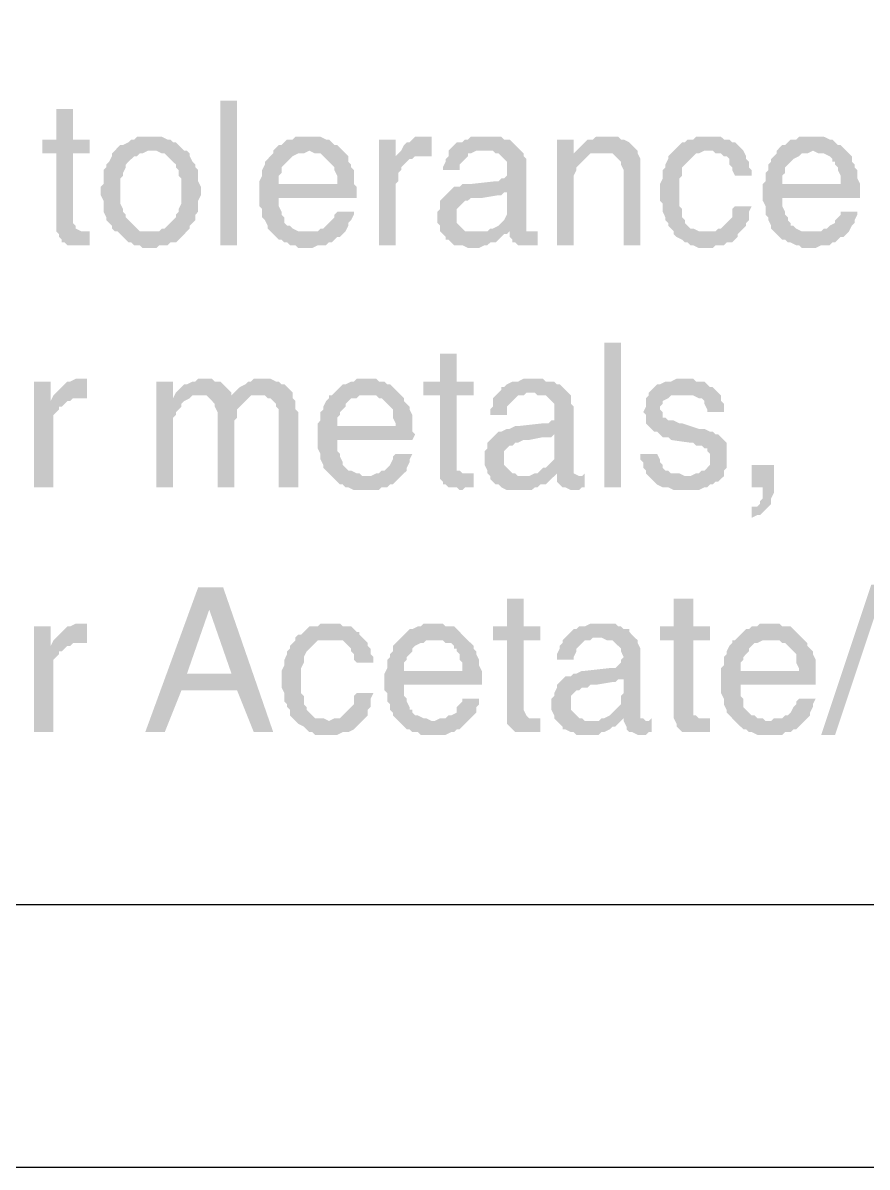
# Model space of a CAD drawing. Header units: inches. Extents: x 3613 to 8393, y -2205 to -794.
# Drawn here: x 4411.09 to 4424.78, y -1865.06 to -1846.5 of the extents above; entities that cross this region are included whole.
import ezdxf

# ---------------------------------------------------------------- set-up
doc = ezdxf.new("R2010")
doc.units = ezdxf.units.IN
doc.header["$MEASUREMENT"] = 0

msp = doc.modelspace()

# ---------------------------------------------------------------- hatches: boundary and pattern name
at = {"transparency": 33554559}
for points in [[(4411.898, -1847.897), (4411.627, -1847.897), (4411.627, -1848.393), (4411.401, -1848.393), (4411.401, -1848.619), (4411.627, -1848.619), (4411.627, -1849.882), (4411.672, -1849.928), (4411.672, -1849.973), (4411.717, -1850.018), (4411.717, -1850.063), (4411.762, -1850.063), (4411.807, -1850.108), (4412.168, -1850.108), (4412.168, -1849.882), (4412.033, -1849.882), (4411.943, -1849.837), (4411.943, -1849.792), (4411.898, -1849.747), (4411.898, -1848.619), (4412.168, -1848.619), (4412.168, -1848.393), (4411.898, -1848.393)], [(4414.29, -1850.108), (4414.29, -1847.761), (4414.56, -1847.761), (4414.56, -1850.108)], [(4413.161, -1848.348), (4412.936, -1848.348), (4412.891, -1848.393), (4412.845, -1848.393), (4412.8, -1848.438), (4412.71, -1848.483), (4412.665, -1848.483), (4412.62, -1848.528), (4412.575, -1848.574), (4412.575, -1848.574), (4412.53, -1848.619), (4412.53, -1848.664), (4412.484, -1848.754), (4412.439, -1848.799), (4412.439, -1848.844), (4412.394, -1848.889), (4412.394, -1849.115), (4412.349, -1849.16), (4412.349, -1849.251), (4412.349, -1849.296), (4412.394, -1849.386), (4412.394, -1849.566), (4412.439, -1849.657), (4412.439, -1849.702), (4412.484, -1849.747), (4412.53, -1849.792), (4412.53, -1849.837), (4412.575, -1849.882), (4413.161, -1849.882), (4412.981, -1849.882), (4412.936, -1849.837), (4412.891, -1849.792), (4412.845, -1849.747), (4412.8, -1849.702), (4412.755, -1849.657), (4412.755, -1849.612), (4412.71, -1849.566), (4412.71, -1849.521), (4412.665, -1849.431), (4412.665, -1849.025), (4412.71, -1848.98), (4412.71, -1848.935), (4412.755, -1848.844), (4412.755, -1848.799), (4412.8, -1848.754), (4412.845, -1848.709), (4412.891, -1848.664), (4412.936, -1848.664), (4412.981, -1848.619), (4413.026, -1848.619), (4413.116, -1848.574), (4413.703, -1848.574), (4413.658, -1848.528), (4413.613, -1848.483), (4413.568, -1848.438), (4413.522, -1848.438), (4413.477, -1848.393), (4413.432, -1848.393), (4413.342, -1848.348), (4413.252, -1848.348)], [(4415.734, -1848.348), (4415.508, -1848.348), (4415.463, -1848.393), (4415.373, -1848.393), (4415.328, -1848.438), (4415.283, -1848.483), (4415.237, -1848.483), (4415.192, -1848.528), (4415.147, -1848.574), (4415.734, -1848.574), (4415.824, -1848.619), (4415.914, -1848.619), (4415.96, -1848.664), (4416.005, -1848.709), (4416.05, -1848.754), (4416.05, -1848.754), (4416.095, -1848.799), (4416.14, -1848.844), (4416.14, -1848.889), (4416.185, -1848.98), (4416.185, -1849.115), (4414.922, -1849.115), (4414.922, -1849.476), (4414.967, -1849.521), (4414.967, -1849.657), (4415.012, -1849.702), (4415.057, -1849.792), (4415.057, -1849.837), (4415.102, -1849.882), (4415.147, -1849.928), (4415.147, -1849.928), (4415.192, -1849.973), (4415.237, -1850.018), (4415.283, -1850.018), (4415.328, -1850.063), (4415.373, -1850.063), (4415.418, -1850.108), (4415.508, -1850.108), (4415.553, -1850.153), (4415.779, -1850.153), (4415.869, -1850.108), (4416.005, -1850.108), (4416.05, -1850.063), (4416.095, -1850.063), (4416.14, -1850.018), (4416.185, -1849.973), (4416.23, -1849.973), (4416.276, -1849.928), (4415.734, -1849.882), (4415.553, -1849.882), (4415.463, -1849.837), (4415.418, -1849.792), (4415.373, -1849.792), (4415.328, -1849.747), (4415.328, -1849.657), (4415.283, -1849.612), (4415.283, -1849.566), (4415.237, -1849.476), (4415.237, -1849.341), (4416.501, -1849.341), (4416.501, -1849.16), (4416.456, -1849.115), (4416.456, -1848.889), (4416.411, -1848.844), (4416.411, -1848.799), (4416.366, -1848.754), (4416.366, -1848.664), (4416.321, -1848.619), (4416.276, -1848.574), (4416.23, -1848.528), (4416.185, -1848.483), (4416.14, -1848.483), (4416.095, -1848.438), (4416.05, -1848.393), (4416.005, -1848.393), (4415.914, -1848.348), (4415.824, -1848.348)], [(4417.133, -1848.393), (4416.862, -1848.393), (4416.862, -1850.108), (4417.133, -1850.108), (4417.133, -1849.115), (4417.178, -1849.07), (4417.178, -1848.935), (4417.223, -1848.889), (4417.223, -1848.844), (4417.268, -1848.799), (4417.314, -1848.754), (4417.359, -1848.709), (4417.404, -1848.709), (4417.133, -1848.664)], [(4417.629, -1848.348), (4417.449, -1848.348), (4417.404, -1848.393), (4417.359, -1848.438), (4417.314, -1848.438), (4417.268, -1848.483), (4417.223, -1848.574), (4417.223, -1848.574), (4417.178, -1848.619), (4417.629, -1848.664), (4417.72, -1848.664), (4417.72, -1848.348), (4417.675, -1848.348)], [(4418.622, -1848.348), (4418.352, -1848.348), (4418.306, -1848.393), (4418.261, -1848.393), (4418.216, -1848.438), (4418.126, -1848.438), (4418.081, -1848.483), (4418.081, -1848.483), (4418.036, -1848.528), (4417.991, -1848.574), (4417.991, -1848.664), (4417.945, -1848.709), (4417.945, -1848.754), (4417.9, -1848.844), (4417.9, -1848.889), (4418.171, -1848.889), (4418.171, -1848.799), (4418.216, -1848.754), (4418.261, -1848.709), (4418.306, -1848.664), (4418.306, -1848.619), (4418.352, -1848.619), (4418.442, -1848.574), (4419.164, -1848.574), (4419.119, -1848.528), (4419.074, -1848.483), (4419.029, -1848.438), (4418.983, -1848.393), (4418.893, -1848.393), (4418.848, -1848.348), (4418.668, -1848.348)], [(4420.021, -1848.393), (4419.751, -1848.393), (4419.751, -1850.108), (4420.021, -1850.108), (4420.021, -1849.16), (4420.021, -1848.98), (4420.067, -1848.889), (4420.067, -1848.844), (4420.112, -1848.799), (4420.157, -1848.754), (4420.157, -1848.754), (4420.202, -1848.709), (4420.247, -1848.664), (4420.021, -1848.619)], [(4420.518, -1848.348), (4420.383, -1848.348), (4420.337, -1848.393), (4420.247, -1848.393), (4420.202, -1848.438), (4420.157, -1848.483), (4420.112, -1848.528), (4420.067, -1848.574), (4420.021, -1848.619), (4420.247, -1848.664), (4420.292, -1848.619), (4420.473, -1848.619), (4421.06, -1848.574), (4421.014, -1848.528), (4420.969, -1848.483), (4420.969, -1848.483), (4420.924, -1848.438), (4420.834, -1848.393), (4420.789, -1848.393), (4420.744, -1848.348), (4420.608, -1848.348)], [(4422.188, -1848.348), (4422.007, -1848.348), (4421.962, -1848.393), (4421.872, -1848.393), (4421.827, -1848.438), (4421.782, -1848.438), (4421.736, -1848.483), (4421.691, -1848.528), (4421.646, -1848.574), (4422.278, -1848.574), (4422.323, -1848.619), (4422.413, -1848.619), (4422.459, -1848.664), (4422.504, -1848.664), (4422.549, -1848.709), (4422.549, -1848.799), (4422.594, -1848.844), (4422.594, -1848.889), (4422.639, -1848.98), (4422.91, -1848.98), (4422.91, -1848.889), (4422.865, -1848.844), (4422.865, -1848.754), (4422.82, -1848.709), (4422.82, -1848.664), (4422.775, -1848.574), (4422.729, -1848.528), (4422.684, -1848.483), (4422.684, -1848.483), (4422.639, -1848.438), (4422.594, -1848.438), (4422.549, -1848.393), (4422.459, -1848.393), (4422.413, -1848.348), (4422.278, -1848.348)], [(4423.903, -1848.348), (4423.677, -1848.348), (4423.632, -1848.393), (4423.542, -1848.393), (4423.497, -1848.438), (4423.452, -1848.483), (4423.406, -1848.483), (4423.361, -1848.528), (4423.316, -1848.574), (4423.903, -1848.574), (4423.993, -1848.619), (4424.083, -1848.619), (4424.174, -1848.664), (4424.219, -1848.709), (4424.219, -1848.754), (4424.264, -1848.754), (4424.264, -1848.799), (4424.309, -1848.844), (4424.309, -1848.889), (4424.354, -1848.98), (4424.354, -1849.115), (4423.09, -1849.115), (4423.09, -1849.386), (4423.136, -1849.476), (4423.136, -1849.612), (4423.181, -1849.657), (4423.181, -1849.702), (4423.226, -1849.792), (4423.226, -1849.837), (4423.271, -1849.882), (4423.316, -1849.928), (4423.316, -1849.928), (4423.361, -1849.973), (4423.406, -1850.018), (4423.452, -1850.018), (4423.497, -1850.063), (4423.542, -1850.063), (4423.632, -1850.108), (4423.677, -1850.108), (4423.722, -1850.153), (4423.948, -1850.153), (4424.038, -1850.108), (4424.174, -1850.108), (4424.219, -1850.063), (4424.264, -1850.063), (4424.309, -1850.018), (4424.354, -1849.973), (4424.399, -1849.973), (4424.444, -1849.928), (4423.903, -1849.882), (4423.722, -1849.882), (4423.632, -1849.837), (4423.587, -1849.792), (4423.542, -1849.792), (4423.542, -1849.747), (4423.497, -1849.702), (4423.497, -1849.657), (4423.452, -1849.612), (4423.452, -1849.566), (4423.406, -1849.476), (4423.406, -1849.341), (4424.67, -1849.341), (4424.67, -1849.115), (4424.625, -1849.025), (4424.625, -1848.889), (4424.58, -1848.844), (4424.58, -1848.799), (4424.535, -1848.754), (4424.535, -1848.664), (4424.49, -1848.619), (4424.444, -1848.574), (4424.399, -1848.528), (4424.354, -1848.483), (4424.309, -1848.483), (4424.264, -1848.438), (4424.219, -1848.393), (4424.174, -1848.393), (4424.083, -1848.348), (4423.993, -1848.348)], [(4413.703, -1848.574), (4413.161, -1848.574), (4413.252, -1848.574), (4413.342, -1848.619), (4413.387, -1848.619), (4413.432, -1848.664), (4413.477, -1848.709), (4413.522, -1848.754), (4413.568, -1848.799), (4413.568, -1848.844), (4413.613, -1848.889), (4413.613, -1848.98), (4413.658, -1849.025), (4413.658, -1849.431), (4413.613, -1849.521), (4413.613, -1849.566), (4413.568, -1849.612), (4413.568, -1849.657), (4413.522, -1849.702), (4413.477, -1849.747), (4413.432, -1849.792), (4413.387, -1849.837), (4413.342, -1849.837), (4413.297, -1849.882), (4412.62, -1849.882), (4412.665, -1849.928), (4412.71, -1849.973), (4412.755, -1850.018), (4412.8, -1850.063), (4412.845, -1850.063), (4412.891, -1850.108), (4412.981, -1850.108), (4413.026, -1850.153), (4413.252, -1850.153), (4413.297, -1850.108), (4413.432, -1850.108), (4413.477, -1850.063), (4413.568, -1850.063), (4413.613, -1850.018), (4413.658, -1849.973), (4413.703, -1849.928), (4413.748, -1849.882), (4413.748, -1849.882), (4413.793, -1849.837), (4413.793, -1849.792), (4413.838, -1849.747), (4413.884, -1849.702), (4413.884, -1849.612), (4413.929, -1849.566), (4413.929, -1849.386), (4413.974, -1849.296), (4413.974, -1849.251), (4413.974, -1849.16), (4413.929, -1849.07), (4413.929, -1848.889), (4413.884, -1848.844), (4413.884, -1848.799), (4413.838, -1848.754), (4413.793, -1848.664), (4413.793, -1848.619), (4413.748, -1848.574)], [(4415.147, -1848.574), (4415.147, -1848.619), (4415.102, -1848.664), (4415.057, -1848.709), (4415.012, -1848.754), (4415.012, -1848.799), (4414.967, -1848.889), (4414.967, -1848.98), (4414.922, -1849.07), (4414.922, -1849.115), (4415.237, -1849.115), (4415.237, -1848.98), (4415.283, -1848.935), (4415.283, -1848.844), (4415.328, -1848.799), (4415.373, -1848.754), (4415.373, -1848.754), (4415.418, -1848.709), (4415.463, -1848.664), (4415.553, -1848.619), (4415.644, -1848.619), (4415.734, -1848.574)], [(4417.178, -1848.619), (4417.133, -1848.664), (4417.404, -1848.709), (4417.449, -1848.664), (4417.629, -1848.664)], [(4419.164, -1848.574), (4418.577, -1848.574), (4418.713, -1848.574), (4418.758, -1848.619), (4418.803, -1848.619), (4418.848, -1848.664), (4418.893, -1848.709), (4418.938, -1848.754), (4418.938, -1848.98), (4418.893, -1849.025), (4418.848, -1849.025), (4418.803, -1849.07), (4418.758, -1849.07), (4418.352, -1849.115), (4418.216, -1849.115), (4418.171, -1849.16), (4418.081, -1849.16), (4418.036, -1849.205), (4418.938, -1849.251), (4418.938, -1849.521), (4418.938, -1849.612), (4418.893, -1849.702), (4418.848, -1849.747), (4418.803, -1849.792), (4418.803, -1849.792), (4418.713, -1849.837), (4418.668, -1849.837), (4418.622, -1849.882), (4418.442, -1849.882), (4417.9, -1849.928), (4417.945, -1849.973), (4417.945, -1850.018), (4417.991, -1850.018), (4418.036, -1850.063), (4418.081, -1850.108), (4418.216, -1850.108), (4418.306, -1850.153), (4418.487, -1850.153), (4418.577, -1850.108), (4418.622, -1850.108), (4418.668, -1850.063), (4418.758, -1850.063), (4418.803, -1850.018), (4418.848, -1849.973), (4418.893, -1849.928), (4418.938, -1849.928), (4418.983, -1849.882), (4419.254, -1849.882), (4419.254, -1848.709), (4419.209, -1848.664), (4419.209, -1848.619)], [(4421.06, -1848.574), (4420.473, -1848.619), (4420.653, -1848.619), (4420.698, -1848.664), (4420.744, -1848.709), (4420.744, -1848.709), (4420.789, -1848.754), (4420.789, -1848.799), (4420.834, -1848.889), (4420.834, -1850.108), (4421.105, -1850.108), (4421.105, -1848.709), (4421.06, -1848.619)], [(4421.646, -1848.574), (4421.601, -1848.619), (4421.556, -1848.664), (4421.556, -1848.709), (4421.511, -1848.799), (4421.511, -1848.844), (4421.466, -1848.889), (4421.466, -1849.025), (4421.421, -1849.115), (4421.421, -1849.386), (4421.466, -1849.431), (4421.466, -1849.566), (4421.511, -1849.657), (4421.511, -1849.702), (4421.556, -1849.747), (4421.556, -1849.792), (4421.601, -1849.837), (4421.646, -1849.882), (4422.188, -1849.882), (4422.052, -1849.882), (4421.962, -1849.837), (4421.917, -1849.837), (4421.872, -1849.792), (4421.827, -1849.747), (4421.827, -1849.702), (4421.782, -1849.657), (4421.782, -1849.521), (4421.736, -1849.476), (4421.736, -1849.025), (4421.782, -1848.98), (4421.782, -1848.844), (4421.827, -1848.799), (4421.872, -1848.754), (4421.872, -1848.754), (4421.917, -1848.709), (4421.962, -1848.664), (4422.007, -1848.619), (4422.052, -1848.619), (4422.143, -1848.574), (4422.188, -1848.574)], [(4423.316, -1848.574), (4423.316, -1848.619), (4423.271, -1848.664), (4423.226, -1848.709), (4423.226, -1848.754), (4423.181, -1848.799), (4423.181, -1848.889), (4423.136, -1848.935), (4423.136, -1849.07), (4423.09, -1849.115), (4423.406, -1849.115), (4423.406, -1848.98), (4423.452, -1848.935), (4423.452, -1848.844), (4423.497, -1848.799), (4423.542, -1848.754), (4423.542, -1848.754), (4423.587, -1848.709), (4423.677, -1848.664), (4423.722, -1848.619), (4423.813, -1848.619), (4423.903, -1848.574)], [(4418.036, -1849.205), (4417.991, -1849.251), (4417.945, -1849.296), (4417.945, -1849.296), (4417.9, -1849.341), (4417.855, -1849.386), (4417.855, -1849.521), (4417.81, -1849.566), (4417.81, -1849.657), (4417.81, -1849.747), (4417.855, -1849.792), (4417.855, -1849.882), (4417.9, -1849.928), (4418.442, -1849.882), (4418.261, -1849.882), (4418.216, -1849.837), (4418.171, -1849.792), (4418.126, -1849.747), (4418.126, -1849.521), (4418.171, -1849.476), (4418.216, -1849.431), (4418.261, -1849.386), (4418.306, -1849.386), (4418.352, -1849.341), (4418.532, -1849.341), (4418.803, -1849.296), (4418.848, -1849.296), (4418.893, -1849.251), (4418.938, -1849.251)], [(4416.456, -1849.566), (4416.185, -1849.566), (4416.14, -1849.612), (4416.14, -1849.657), (4416.095, -1849.702), (4416.05, -1849.747), (4416.005, -1849.792), (4415.96, -1849.837), (4415.914, -1849.837), (4415.869, -1849.882), (4415.734, -1849.882), (4416.276, -1849.928), (4416.321, -1849.882), (4416.366, -1849.792), (4416.366, -1849.747), (4416.411, -1849.702), (4416.456, -1849.612)], [(4422.91, -1849.476), (4422.639, -1849.476), (4422.594, -1849.521), (4422.594, -1849.657), (4422.549, -1849.702), (4422.504, -1849.747), (4422.459, -1849.792), (4422.413, -1849.837), (4422.368, -1849.837), (4422.323, -1849.882), (4421.646, -1849.882), (4421.646, -1849.928), (4421.691, -1849.973), (4421.782, -1850.018), (4421.827, -1850.063), (4421.872, -1850.063), (4421.917, -1850.108), (4421.962, -1850.108), (4422.052, -1850.153), (4422.278, -1850.153), (4422.323, -1850.108), (4422.459, -1850.108), (4422.504, -1850.063), (4422.594, -1850.063), (4422.639, -1850.018), (4422.684, -1849.973), (4422.684, -1849.928), (4422.729, -1849.882), (4422.775, -1849.837), (4422.82, -1849.792), (4422.82, -1849.747), (4422.865, -1849.702), (4422.865, -1849.566)], [(4424.625, -1849.566), (4424.354, -1849.566), (4424.354, -1849.612), (4424.309, -1849.657), (4424.264, -1849.702), (4424.264, -1849.747), (4424.174, -1849.792), (4424.129, -1849.837), (4424.083, -1849.837), (4424.038, -1849.882), (4423.903, -1849.882), (4424.444, -1849.928), (4424.49, -1849.882), (4424.535, -1849.792), (4424.58, -1849.747), (4424.58, -1849.702), (4424.625, -1849.612)], [(4419.435, -1849.882), (4419.344, -1849.882), (4418.983, -1849.928), (4418.983, -1849.973), (4419.029, -1850.018), (4419.029, -1850.063), (4419.074, -1850.063), (4419.119, -1850.108), (4419.435, -1850.108)], [(4419.254, -1849.882), (4418.983, -1849.882), (4418.983, -1849.928), (4419.344, -1849.882), (4419.344, -1849.882)], [(4420.518, -1854.035), (4420.518, -1851.688), (4420.789, -1851.688), (4420.789, -1854.035)], [(4418.126, -1851.868), (4417.855, -1851.868), (4417.855, -1852.32), (4417.584, -1852.32), (4417.584, -1852.545), (4417.855, -1852.545), (4417.855, -1853.899), (4417.9, -1853.944), (4417.9, -1853.989), (4417.945, -1853.989), (4417.991, -1854.035), (4418.126, -1854.035), (4418.171, -1854.08), (4418.216, -1854.08), (4418.261, -1854.035), (4418.397, -1854.035), (4418.397, -1853.809), (4418.216, -1853.809), (4418.171, -1853.764), (4418.126, -1853.764), (4418.126, -1852.545), (4418.397, -1852.545), (4418.397, -1852.32), (4418.126, -1852.32)], [(4411.537, -1852.32), (4411.266, -1852.32), (4411.266, -1854.035), (4411.582, -1854.035), (4411.582, -1852.861), (4411.627, -1852.816), (4411.672, -1852.771), (4411.672, -1852.726), (4411.717, -1852.726), (4411.762, -1852.681), (4411.807, -1852.635), (4411.537, -1852.635)], [(4412.033, -1852.274), (4411.943, -1852.274), (4411.853, -1852.32), (4411.807, -1852.32), (4411.762, -1852.365), (4411.717, -1852.41), (4411.672, -1852.455), (4411.627, -1852.5), (4411.627, -1852.5), (4411.582, -1852.545), (4412.033, -1852.59), (4412.123, -1852.59), (4412.123, -1852.274), (4412.078, -1852.274)], [(4413.522, -1852.32), (4413.252, -1852.32), (4413.252, -1854.035), (4413.522, -1854.035), (4413.522, -1852.906), (4413.568, -1852.861), (4413.568, -1852.816), (4413.613, -1852.771), (4413.658, -1852.726), (4413.658, -1852.681), (4413.703, -1852.635), (4413.793, -1852.59), (4413.522, -1852.59)], [(4414.019, -1852.274), (4413.929, -1852.274), (4413.884, -1852.32), (4413.838, -1852.32), (4413.748, -1852.365), (4413.703, -1852.365), (4413.658, -1852.41), (4413.613, -1852.455), (4413.568, -1852.5), (4413.522, -1852.59), (4413.793, -1852.59), (4413.838, -1852.545), (4413.974, -1852.545), (4414.47, -1852.5), (4414.425, -1852.455), (4414.38, -1852.41), (4414.38, -1852.41), (4414.335, -1852.365), (4414.29, -1852.32), (4414.199, -1852.32), (4414.154, -1852.274), (4414.109, -1852.274)], [(4414.967, -1852.274), (4414.831, -1852.274), (4414.786, -1852.32), (4414.741, -1852.32), (4414.696, -1852.365), (4414.606, -1852.41), (4414.56, -1852.455), (4414.515, -1852.5), (4414.47, -1852.545), (4414.064, -1852.545), (4414.109, -1852.59), (4414.154, -1852.635), (4414.154, -1852.635), (4414.199, -1852.681), (4414.199, -1852.726), (4414.245, -1852.816), (4414.245, -1854.035), (4414.515, -1854.035), (4414.515, -1852.951), (4414.56, -1852.906), (4414.56, -1852.771), (4414.606, -1852.726), (4414.651, -1852.681), (4414.651, -1852.681), (4414.696, -1852.635), (4414.741, -1852.59), (4414.786, -1852.545), (4414.922, -1852.545), (4415.463, -1852.5), (4415.418, -1852.455), (4415.373, -1852.41), (4415.373, -1852.41), (4415.328, -1852.365), (4415.283, -1852.365), (4415.237, -1852.32), (4415.192, -1852.32), (4415.102, -1852.274), (4415.057, -1852.274)], [(4416.682, -1852.274), (4416.501, -1852.274), (4416.456, -1852.32), (4416.411, -1852.32), (4416.321, -1852.365), (4416.276, -1852.365), (4416.23, -1852.41), (4416.185, -1852.455), (4416.14, -1852.5), (4416.095, -1852.545), (4416.817, -1852.545), (4416.862, -1852.59), (4416.907, -1852.59), (4416.952, -1852.635), (4416.998, -1852.681), (4416.998, -1852.681), (4417.043, -1852.726), (4417.088, -1852.771), (4417.088, -1852.906), (4417.133, -1852.997), (4417.133, -1853.042), (4416.185, -1853.042), (4415.869, -1853.087), (4415.869, -1853.403), (4415.914, -1853.493), (4415.914, -1853.583), (4415.96, -1853.673), (4415.96, -1853.719), (4416.005, -1853.764), (4416.05, -1853.809), (4416.095, -1853.854), (4416.095, -1853.854), (4416.14, -1853.899), (4416.185, -1853.944), (4416.23, -1853.989), (4416.276, -1853.989), (4416.321, -1854.035), (4416.366, -1854.035), (4416.456, -1854.08), (4416.862, -1854.08), (4416.907, -1854.035), (4416.998, -1854.035), (4417.043, -1853.989), (4417.088, -1853.989), (4417.133, -1853.944), (4417.178, -1853.899), (4417.223, -1853.854), (4416.591, -1853.854), (4416.546, -1853.809), (4416.501, -1853.809), (4416.411, -1853.764), (4416.366, -1853.764), (4416.321, -1853.719), (4416.276, -1853.673), (4416.276, -1853.628), (4416.23, -1853.538), (4416.23, -1853.493), (4416.185, -1853.448), (4416.185, -1853.267), (4417.404, -1853.267), (4417.449, -1853.177), (4417.404, -1853.132), (4417.404, -1852.861), (4417.359, -1852.771), (4417.359, -1852.726), (4417.314, -1852.681), (4417.268, -1852.635), (4417.268, -1852.59), (4417.223, -1852.545), (4417.178, -1852.5), (4417.133, -1852.455), (4417.088, -1852.41), (4417.043, -1852.365), (4416.998, -1852.365), (4416.952, -1852.32), (4416.862, -1852.32), (4416.817, -1852.274), (4416.727, -1852.274)], [(4419.39, -1852.274), (4419.209, -1852.274), (4419.119, -1852.32), (4419.029, -1852.32), (4418.938, -1852.365), (4418.893, -1852.41), (4418.848, -1852.41), (4418.848, -1852.455), (4418.803, -1852.5), (4418.758, -1852.545), (4418.713, -1852.59), (4418.713, -1852.726), (4418.668, -1852.771), (4418.668, -1852.861), (4418.938, -1852.861), (4418.938, -1852.726), (4418.983, -1852.681), (4419.029, -1852.635), (4419.074, -1852.59), (4419.074, -1852.59), (4419.119, -1852.545), (4419.209, -1852.545), (4419.254, -1852.5), (4419.931, -1852.5), (4419.886, -1852.455), (4419.841, -1852.41), (4419.796, -1852.365), (4419.751, -1852.365), (4419.706, -1852.32), (4419.57, -1852.32), (4419.525, -1852.274), (4419.435, -1852.274)], [(4421.827, -1852.274), (4421.691, -1852.274), (4421.601, -1852.32), (4421.511, -1852.32), (4421.421, -1852.365), (4421.375, -1852.365), (4421.33, -1852.41), (4421.285, -1852.455), (4421.24, -1852.5), (4421.24, -1852.545), (4421.195, -1852.59), (4421.195, -1852.726), (4421.15, -1852.816), (4421.195, -1852.861), (4421.195, -1852.997), (4421.24, -1853.042), (4421.285, -1853.087), (4421.33, -1853.132), (4421.375, -1853.132), (4421.421, -1853.177), (4421.466, -1853.222), (4421.556, -1853.222), (4421.601, -1853.267), (4421.917, -1853.312), (4421.962, -1853.312), (4422.007, -1853.358), (4422.098, -1853.358), (4422.143, -1853.403), (4422.188, -1853.403), (4422.188, -1853.448), (4422.233, -1853.493), (4422.233, -1853.673), (4422.188, -1853.719), (4422.143, -1853.764), (4422.098, -1853.764), (4422.052, -1853.809), (4422.007, -1853.809), (4421.917, -1853.854), (4421.24, -1853.854), (4421.285, -1853.899), (4421.33, -1853.944), (4421.33, -1853.944), (4421.375, -1853.989), (4421.466, -1854.035), (4421.556, -1854.035), (4421.646, -1854.08), (4422.052, -1854.08), (4422.143, -1854.035), (4422.188, -1854.035), (4422.233, -1853.989), (4422.278, -1853.989), (4422.323, -1853.944), (4422.368, -1853.944), (4422.413, -1853.899), (4422.459, -1853.854), (4422.459, -1853.764), (4422.504, -1853.719), (4422.504, -1853.538), (4422.504, -1853.312), (4422.459, -1853.267), (4422.413, -1853.222), (4422.413, -1853.222), (4422.368, -1853.177), (4422.323, -1853.177), (4422.278, -1853.132), (4422.233, -1853.132), (4422.143, -1853.087), (4422.052, -1853.087), (4421.782, -1852.997), (4421.736, -1852.997), (4421.646, -1852.951), (4421.556, -1852.951), (4421.511, -1852.906), (4421.466, -1852.906), (4421.466, -1852.816), (4421.421, -1852.771), (4421.421, -1852.726), (4421.466, -1852.681), (4421.466, -1852.635), (4421.556, -1852.59), (4421.556, -1852.59), (4421.601, -1852.545), (4421.827, -1852.545), (4422.368, -1852.5), (4422.323, -1852.455), (4422.278, -1852.41), (4422.233, -1852.41), (4422.188, -1852.365), (4422.143, -1852.32), (4422.007, -1852.32), (4421.962, -1852.274), (4421.872, -1852.274)], [(4415.463, -1852.5), (4414.922, -1852.545), (4415.012, -1852.545), (4415.057, -1852.59), (4415.102, -1852.59), (4415.147, -1852.635), (4415.192, -1852.681), (4415.192, -1852.726), (4415.237, -1852.771), (4415.237, -1854.035), (4415.553, -1854.035), (4415.553, -1852.816), (4415.508, -1852.771), (4415.508, -1852.635), (4415.463, -1852.59)], [(4419.931, -1852.5), (4419.344, -1852.5), (4419.39, -1852.5), (4419.435, -1852.545), (4419.57, -1852.545), (4419.615, -1852.59), (4419.66, -1852.635), (4419.706, -1852.681), (4419.706, -1852.816), (4419.706, -1852.951), (4419.66, -1852.951), (4419.615, -1852.997), (4419.525, -1852.997), (4419.119, -1853.042), (4419.074, -1853.042), (4418.983, -1853.087), (4418.938, -1853.087), (4418.848, -1853.132), (4418.803, -1853.132), (4419.706, -1853.177), (4419.706, -1853.448), (4419.706, -1853.583), (4419.66, -1853.628), (4419.615, -1853.673), (4419.57, -1853.719), (4419.525, -1853.719), (4419.48, -1853.764), (4419.435, -1853.809), (4419.39, -1853.809), (4419.299, -1853.854), (4418.668, -1853.854), (4418.668, -1853.899), (4418.713, -1853.944), (4418.758, -1853.989), (4418.803, -1853.989), (4418.848, -1854.035), (4418.938, -1854.08), (4419.344, -1854.08), (4419.39, -1854.035), (4419.435, -1854.035), (4419.48, -1853.989), (4419.57, -1853.989), (4419.615, -1853.944), (4419.66, -1853.899), (4419.706, -1853.854), (4419.751, -1853.809), (4420.021, -1853.809), (4420.021, -1852.726), (4419.976, -1852.681), (4419.976, -1852.545)], [(4422.368, -1852.5), (4421.827, -1852.545), (4421.962, -1852.545), (4422.052, -1852.59), (4422.098, -1852.59), (4422.143, -1852.635), (4422.143, -1852.681), (4422.188, -1852.771), (4422.188, -1852.816), (4422.459, -1852.816), (4422.459, -1852.681), (4422.413, -1852.635), (4422.413, -1852.545)], [(4411.582, -1852.545), (4411.537, -1852.635), (4411.853, -1852.635), (4411.898, -1852.59), (4412.033, -1852.59)], [(4416.095, -1852.545), (4416.05, -1852.545), (4416.05, -1852.59), (4416.005, -1852.635), (4415.96, -1852.726), (4415.96, -1852.771), (4415.914, -1852.816), (4415.914, -1852.951), (4415.869, -1852.997), (4415.869, -1853.087), (4416.185, -1853.042), (4416.185, -1852.906), (4416.23, -1852.861), (4416.23, -1852.816), (4416.276, -1852.771), (4416.321, -1852.726), (4416.321, -1852.681), (4416.366, -1852.635), (4416.411, -1852.59), (4416.501, -1852.59), (4416.546, -1852.545), (4416.682, -1852.545)], [(4418.803, -1853.132), (4418.758, -1853.177), (4418.713, -1853.222), (4418.713, -1853.222), (4418.668, -1853.267), (4418.622, -1853.312), (4418.622, -1853.403), (4418.577, -1853.448), (4418.577, -1853.673), (4418.622, -1853.764), (4418.622, -1853.809), (4418.668, -1853.854), (4419.164, -1853.854), (4419.119, -1853.854), (4419.074, -1853.809), (4419.029, -1853.809), (4418.983, -1853.764), (4418.938, -1853.719), (4418.893, -1853.673), (4418.893, -1853.538), (4418.893, -1853.448), (4418.938, -1853.403), (4418.983, -1853.358), (4419.029, -1853.358), (4419.074, -1853.312), (4419.119, -1853.312), (4419.209, -1853.267), (4419.299, -1853.267), (4419.525, -1853.222), (4419.66, -1853.222), (4419.706, -1853.177)], [(4417.404, -1853.493), (4417.133, -1853.493), (4417.088, -1853.538), (4417.088, -1853.583), (4417.043, -1853.673), (4416.998, -1853.719), (4416.952, -1853.764), (4416.907, -1853.764), (4416.862, -1853.809), (4416.817, -1853.809), (4416.727, -1853.854), (4416.682, -1853.854), (4417.223, -1853.854), (4417.268, -1853.809), (4417.314, -1853.764), (4417.314, -1853.719), (4417.359, -1853.628), (4417.359, -1853.583)], [(4421.375, -1853.493), (4421.105, -1853.493), (4421.105, -1853.583), (4421.15, -1853.628), (4421.15, -1853.719), (4421.195, -1853.764), (4421.195, -1853.809), (4421.24, -1853.854), (4421.827, -1853.854), (4421.736, -1853.809), (4421.601, -1853.809), (4421.556, -1853.764), (4421.511, -1853.764), (4421.466, -1853.719), (4421.466, -1853.673), (4421.421, -1853.628), (4421.421, -1853.583)], [(4420.202, -1853.809), (4420.157, -1853.854), (4419.751, -1853.854), (4419.751, -1853.944), (4419.796, -1853.989), (4419.796, -1853.989), (4419.841, -1854.035), (4419.886, -1854.035), (4419.976, -1854.08), (4420.112, -1854.08), (4420.157, -1854.035), (4420.202, -1854.035)], [(4420.021, -1853.809), (4419.751, -1853.809), (4419.751, -1853.854), (4420.112, -1853.854)], [(4423.271, -1853.673), (4422.91, -1853.673), (4422.91, -1854.035), (4423.09, -1854.035), (4423.09, -1854.215), (4423.045, -1854.26), (4423.045, -1854.305), (4423, -1854.35), (4422.91, -1854.35), (4422.91, -1854.531), (4422.91, -1854.531), (4423, -1854.486), (4423.045, -1854.486), (4423.09, -1854.441), (4423.136, -1854.396), (4423.181, -1854.35), (4423.226, -1854.305), (4423.226, -1854.215), (4423.271, -1854.125), (4423.271, -1853.989)], [(4414.335, -1855.659), (4413.929, -1855.659), (4413.071, -1858.006), (4413.387, -1858.006), (4413.658, -1857.329), (4414.56, -1857.329), (4413.748, -1857.058), (4414.109, -1856.02)], [(4414.335, -1855.659), (4414.109, -1856.02), (4414.47, -1857.058), (4413.748, -1857.058), (4414.56, -1857.329), (4414.831, -1858.006), (4415.147, -1858.006)], [(4425.076, -1855.614), (4424.264, -1858.051), (4424.038, -1858.051), (4424.851, -1855.614)], [(4419.209, -1855.84), (4418.938, -1855.84), (4418.938, -1856.291), (4418.713, -1856.291), (4418.713, -1856.517), (4418.938, -1856.517), (4418.938, -1857.871), (4418.983, -1857.916), (4419.029, -1857.961), (4419.029, -1857.961), (4419.074, -1858.006), (4419.48, -1858.006), (4419.48, -1857.781), (4419.299, -1857.781), (4419.254, -1857.735), (4419.254, -1857.735), (4419.209, -1857.645), (4419.209, -1856.517), (4419.48, -1856.517), (4419.48, -1856.291), (4419.209, -1856.291)], [(4421.962, -1855.84), (4421.646, -1855.84), (4421.646, -1856.291), (4421.421, -1856.291), (4421.421, -1856.517), (4421.646, -1856.517), (4421.646, -1857.781), (4421.691, -1857.871), (4421.691, -1857.916), (4421.736, -1857.961), (4421.736, -1857.961), (4421.782, -1858.006), (4422.233, -1858.006), (4422.233, -1857.781), (4422.052, -1857.781), (4422.007, -1857.735), (4421.962, -1857.735), (4421.962, -1856.517), (4422.233, -1856.517), (4422.233, -1856.291), (4421.962, -1856.291)], [(4412.033, -1856.246), (4411.943, -1856.246), (4411.853, -1856.291), (4411.807, -1856.291), (4411.762, -1856.336), (4411.717, -1856.381), (4411.672, -1856.427), (4411.627, -1856.472), (4411.627, -1856.472), (4411.582, -1856.517), (4412.033, -1856.562), (4412.123, -1856.562), (4412.123, -1856.246), (4412.078, -1856.246)], [(4416.05, -1856.246), (4415.914, -1856.246), (4415.869, -1856.291), (4415.734, -1856.291), (4415.689, -1856.336), (4415.644, -1856.381), (4415.599, -1856.427), (4415.553, -1856.427), (4415.508, -1856.472), (4415.508, -1856.517), (4416.276, -1856.517), (4416.321, -1856.562), (4416.366, -1856.607), (4416.411, -1856.652), (4416.411, -1856.697), (4416.456, -1856.742), (4416.456, -1856.833), (4416.501, -1856.878), (4416.772, -1856.878), (4416.772, -1856.788), (4416.727, -1856.742), (4416.727, -1856.652), (4416.682, -1856.607), (4416.682, -1856.562), (4416.637, -1856.517), (4416.591, -1856.472), (4416.546, -1856.427), (4416.546, -1856.381), (4416.501, -1856.381), (4416.456, -1856.336), (4416.411, -1856.291), (4416.276, -1856.291), (4416.23, -1856.246), (4416.14, -1856.246)], [(4417.765, -1856.246), (4417.584, -1856.246), (4417.539, -1856.291), (4417.494, -1856.291), (4417.404, -1856.336), (4417.359, -1856.336), (4417.314, -1856.381), (4417.268, -1856.427), (4417.223, -1856.472), (4417.178, -1856.517), (4417.9, -1856.517), (4417.945, -1856.562), (4418.036, -1856.562), (4418.081, -1856.607), (4418.081, -1856.652), (4418.126, -1856.652), (4418.126, -1856.697), (4418.171, -1856.742), (4418.171, -1856.833), (4418.216, -1856.878), (4418.216, -1857.013), (4417.268, -1857.013), (4416.952, -1857.058), (4416.952, -1857.329), (4416.998, -1857.374), (4416.998, -1857.51), (4417.043, -1857.555), (4417.043, -1857.645), (4417.088, -1857.69), (4417.088, -1857.735), (4417.133, -1857.781), (4417.178, -1857.826), (4417.178, -1857.826), (4417.223, -1857.871), (4417.268, -1857.916), (4417.314, -1857.961), (4417.359, -1857.961), (4417.404, -1858.006), (4417.494, -1858.006), (4417.539, -1858.051), (4417.945, -1858.051), (4418.036, -1858.006), (4418.081, -1858.006), (4418.126, -1857.961), (4418.171, -1857.961), (4418.216, -1857.916), (4418.261, -1857.871), (4418.306, -1857.826), (4417.72, -1857.826), (4417.629, -1857.781), (4417.584, -1857.781), (4417.494, -1857.735), (4417.449, -1857.735), (4417.404, -1857.69), (4417.404, -1857.645), (4417.359, -1857.645), (4417.359, -1857.6), (4417.314, -1857.51), (4417.314, -1857.465), (4417.268, -1857.419), (4417.268, -1857.239), (4418.532, -1857.239), (4418.532, -1857.013), (4418.487, -1856.923), (4418.487, -1856.833), (4418.442, -1856.742), (4418.442, -1856.697), (4418.397, -1856.652), (4418.397, -1856.607), (4418.352, -1856.562), (4418.306, -1856.517), (4418.261, -1856.472), (4418.216, -1856.427), (4418.171, -1856.381), (4418.126, -1856.336), (4418.081, -1856.291), (4417.945, -1856.291), (4417.9, -1856.246), (4417.855, -1856.246)], [(4420.473, -1856.246), (4420.292, -1856.246), (4420.202, -1856.291), (4420.112, -1856.291), (4420.067, -1856.336), (4420.021, -1856.336), (4419.976, -1856.381), (4419.931, -1856.427), (4419.886, -1856.472), (4419.841, -1856.517), (4419.841, -1856.562), (4419.796, -1856.607), (4419.796, -1856.652), (4419.751, -1856.742), (4419.751, -1856.833), (4420.021, -1856.833), (4420.021, -1856.788), (4420.067, -1856.697), (4420.067, -1856.652), (4420.112, -1856.607), (4420.157, -1856.562), (4420.157, -1856.562), (4420.202, -1856.517), (4420.292, -1856.517), (4420.337, -1856.472), (4421.014, -1856.472), (4420.969, -1856.427), (4420.924, -1856.381), (4420.924, -1856.336), (4420.834, -1856.336), (4420.789, -1856.291), (4420.744, -1856.291), (4420.698, -1856.246), (4420.563, -1856.246)], [(4423.226, -1856.246), (4423.045, -1856.246), (4423, -1856.291), (4422.91, -1856.291), (4422.865, -1856.336), (4422.82, -1856.336), (4422.775, -1856.381), (4422.729, -1856.427), (4422.684, -1856.472), (4422.639, -1856.517), (4423.361, -1856.517), (4423.406, -1856.562), (4423.452, -1856.562), (4423.497, -1856.607), (4423.542, -1856.652), (4423.542, -1856.652), (4423.587, -1856.697), (4423.632, -1856.742), (4423.632, -1856.878), (4423.677, -1856.968), (4423.677, -1857.013), (4422.729, -1857.013), (4422.413, -1857.058), (4422.413, -1857.374), (4422.459, -1857.465), (4422.459, -1857.555), (4422.504, -1857.645), (4422.504, -1857.69), (4422.549, -1857.735), (4422.594, -1857.781), (4422.639, -1857.826), (4422.639, -1857.826), (4422.684, -1857.871), (4422.729, -1857.916), (4422.775, -1857.961), (4422.82, -1857.961), (4422.865, -1858.006), (4422.91, -1858.006), (4423, -1858.051), (4423.406, -1858.051), (4423.452, -1858.006), (4423.542, -1858.006), (4423.587, -1857.961), (4423.632, -1857.961), (4423.677, -1857.916), (4423.722, -1857.871), (4423.767, -1857.826), (4423.136, -1857.826), (4423.09, -1857.781), (4423, -1857.781), (4422.955, -1857.735), (4422.91, -1857.735), (4422.865, -1857.69), (4422.82, -1857.645), (4422.82, -1857.645), (4422.775, -1857.6), (4422.775, -1857.465), (4422.729, -1857.419), (4422.729, -1857.239), (4423.948, -1857.239), (4423.948, -1856.833), (4423.903, -1856.742), (4423.903, -1856.697), (4423.858, -1856.652), (4423.813, -1856.607), (4423.813, -1856.562), (4423.767, -1856.517), (4423.722, -1856.472), (4423.677, -1856.427), (4423.632, -1856.381), (4423.587, -1856.336), (4423.542, -1856.291), (4423.406, -1856.291), (4423.361, -1856.246), (4423.271, -1856.246)], [(4411.537, -1856.291), (4411.266, -1856.291), (4411.266, -1858.006), (4411.582, -1858.006), (4411.582, -1856.833), (4411.627, -1856.788), (4411.672, -1856.742), (4411.672, -1856.697), (4411.717, -1856.697), (4411.762, -1856.652), (4411.807, -1856.607), (4411.537, -1856.607)], [(4411.582, -1856.517), (4411.537, -1856.607), (4411.853, -1856.607), (4411.898, -1856.562), (4412.033, -1856.562)], [(4415.508, -1856.517), (4415.463, -1856.562), (4415.418, -1856.607), (4415.418, -1856.652), (4415.373, -1856.697), (4415.373, -1856.742), (4415.328, -1856.833), (4415.328, -1856.923), (4415.283, -1857.013), (4415.283, -1857.284), (4415.328, -1857.374), (4415.328, -1857.51), (4415.373, -1857.555), (4415.373, -1857.6), (4415.418, -1857.645), (4415.418, -1857.735), (4415.463, -1857.781), (4415.508, -1857.826), (4416.05, -1857.826), (4415.96, -1857.781), (4415.824, -1857.781), (4415.779, -1857.735), (4415.734, -1857.69), (4415.689, -1857.645), (4415.689, -1857.6), (4415.644, -1857.555), (4415.644, -1857.419), (4415.599, -1857.374), (4415.599, -1856.968), (4415.644, -1856.878), (4415.644, -1856.788), (4415.689, -1856.697), (4415.734, -1856.652), (4415.734, -1856.652), (4415.779, -1856.607), (4415.824, -1856.562), (4415.869, -1856.517), (4416.05, -1856.517)], [(4417.178, -1856.517), (4417.178, -1856.517), (4417.133, -1856.562), (4417.088, -1856.607), (4417.088, -1856.697), (4417.043, -1856.742), (4417.043, -1856.788), (4416.998, -1856.833), (4416.998, -1856.968), (4416.952, -1857.058), (4417.268, -1857.013), (4417.268, -1856.878), (4417.314, -1856.833), (4417.314, -1856.788), (4417.359, -1856.742), (4417.404, -1856.697), (4417.404, -1856.652), (4417.449, -1856.607), (4417.539, -1856.562), (4417.584, -1856.562), (4417.629, -1856.517), (4417.765, -1856.517)], [(4421.014, -1856.472), (4420.428, -1856.472), (4420.473, -1856.472), (4420.563, -1856.517), (4420.653, -1856.517), (4420.698, -1856.562), (4420.744, -1856.607), (4420.789, -1856.652), (4420.789, -1856.697), (4420.834, -1856.788), (4420.834, -1856.788), (4420.789, -1856.833), (4420.789, -1856.878), (4420.744, -1856.923), (4420.698, -1856.968), (4420.608, -1856.968), (4420.202, -1857.013), (4420.157, -1857.013), (4420.067, -1857.058), (4420.021, -1857.058), (4419.976, -1857.104), (4419.886, -1857.104), (4420.834, -1857.149), (4420.834, -1857.374), (4420.789, -1857.419), (4420.789, -1857.555), (4420.744, -1857.6), (4420.698, -1857.645), (4420.653, -1857.69), (4420.653, -1857.69), (4420.608, -1857.735), (4420.518, -1857.781), (4420.473, -1857.781), (4420.428, -1857.826), (4419.751, -1857.826), (4419.796, -1857.871), (4419.841, -1857.916), (4419.841, -1857.961), (4419.886, -1857.961), (4419.976, -1858.006), (4420.021, -1858.006), (4420.067, -1858.051), (4420.428, -1858.051), (4420.473, -1858.006), (4420.518, -1858.006), (4420.608, -1857.961), (4420.653, -1857.916), (4420.698, -1857.916), (4420.744, -1857.871), (4420.789, -1857.826), (4420.834, -1857.781), (4421.15, -1857.781), (4421.105, -1857.781), (4421.105, -1856.652), (4421.06, -1856.562), (4421.06, -1856.517)], [(4422.639, -1856.517), (4422.594, -1856.517), (4422.594, -1856.562), (4422.549, -1856.607), (4422.504, -1856.697), (4422.504, -1856.742), (4422.459, -1856.788), (4422.459, -1856.923), (4422.413, -1856.968), (4422.413, -1857.058), (4422.729, -1857.013), (4422.729, -1856.878), (4422.775, -1856.833), (4422.775, -1856.788), (4422.82, -1856.742), (4422.865, -1856.697), (4422.865, -1856.652), (4422.91, -1856.607), (4422.955, -1856.562), (4423, -1856.562), (4423.09, -1856.517), (4423.226, -1856.517)], [(4419.886, -1857.104), (4419.841, -1857.149), (4419.796, -1857.194), (4419.796, -1857.194), (4419.751, -1857.239), (4419.751, -1857.284), (4419.706, -1857.374), (4419.706, -1857.419), (4419.66, -1857.465), (4419.66, -1857.645), (4419.706, -1857.735), (4419.706, -1857.781), (4419.751, -1857.826), (4420.292, -1857.826), (4420.202, -1857.826), (4420.157, -1857.781), (4420.112, -1857.781), (4420.067, -1857.735), (4420.021, -1857.69), (4419.976, -1857.645), (4419.976, -1857.51), (4419.976, -1857.419), (4420.021, -1857.374), (4420.067, -1857.329), (4420.112, -1857.329), (4420.157, -1857.284), (4420.247, -1857.284), (4420.292, -1857.239), (4420.383, -1857.239), (4420.653, -1857.194), (4420.698, -1857.194), (4420.744, -1857.149), (4420.834, -1857.149)], [(4416.772, -1857.374), (4416.501, -1857.374), (4416.456, -1857.419), (4416.456, -1857.555), (4416.411, -1857.6), (4416.366, -1857.645), (4416.321, -1857.69), (4416.276, -1857.735), (4416.23, -1857.781), (4416.14, -1857.781), (4416.05, -1857.826), (4415.508, -1857.826), (4415.553, -1857.871), (4415.644, -1857.916), (4415.689, -1857.961), (4415.734, -1858.006), (4415.779, -1858.006), (4415.824, -1858.051), (4416.185, -1858.051), (4416.276, -1858.006), (4416.366, -1858.006), (4416.456, -1857.961), (4416.501, -1857.916), (4416.546, -1857.871), (4416.546, -1857.871), (4416.591, -1857.826), (4416.637, -1857.781), (4416.682, -1857.735), (4416.682, -1857.645), (4416.727, -1857.6), (4416.727, -1857.465)], [(4418.487, -1857.465), (4418.216, -1857.465), (4418.216, -1857.51), (4418.171, -1857.555), (4418.126, -1857.6), (4418.126, -1857.69), (4418.036, -1857.735), (4417.991, -1857.735), (4417.945, -1857.781), (4417.855, -1857.781), (4417.765, -1857.826), (4418.306, -1857.826), (4418.352, -1857.781), (4418.397, -1857.735), (4418.442, -1857.69), (4418.442, -1857.6), (4418.487, -1857.555)], [(4423.948, -1857.465), (4423.677, -1857.465), (4423.632, -1857.51), (4423.632, -1857.555), (4423.587, -1857.6), (4423.542, -1857.69), (4423.497, -1857.735), (4423.452, -1857.735), (4423.406, -1857.781), (4423.271, -1857.781), (4423.226, -1857.826), (4423.767, -1857.826), (4423.813, -1857.781), (4423.858, -1857.735), (4423.858, -1857.69), (4423.903, -1857.6), (4423.903, -1857.555)], [(4421.285, -1857.781), (4421.24, -1857.826), (4420.834, -1857.826), (4420.879, -1857.916), (4420.879, -1857.961), (4420.879, -1857.961), (4420.924, -1858.006), (4420.969, -1858.006), (4421.06, -1858.051), (4421.195, -1858.051), (4421.24, -1858.006), (4421.285, -1858.006)], [(4421.15, -1857.781), (4420.834, -1857.781), (4420.834, -1857.826), (4421.195, -1857.826)]]:
    msp.add_hatch(color=256, dxfattribs=at).paths.add_polyline_path(points)

# ---------------------------------------------------------------- linework, layer by layer
msp.add_line((4083.633, -1860.804), (4492.889, -1860.804))
msp.add_lwpolyline([(4496.927, -1865.063), (4496.927, -1568.063), (4076.927, -1568.063), (4076.927, -1865.063)], close=True)
msp.add_solid([(4414.47, -1852.5), (4413.974, -1852.545), (4414.47, -1852.545)], dxfattribs=at)

doc.saveas('drawing.dxf')
